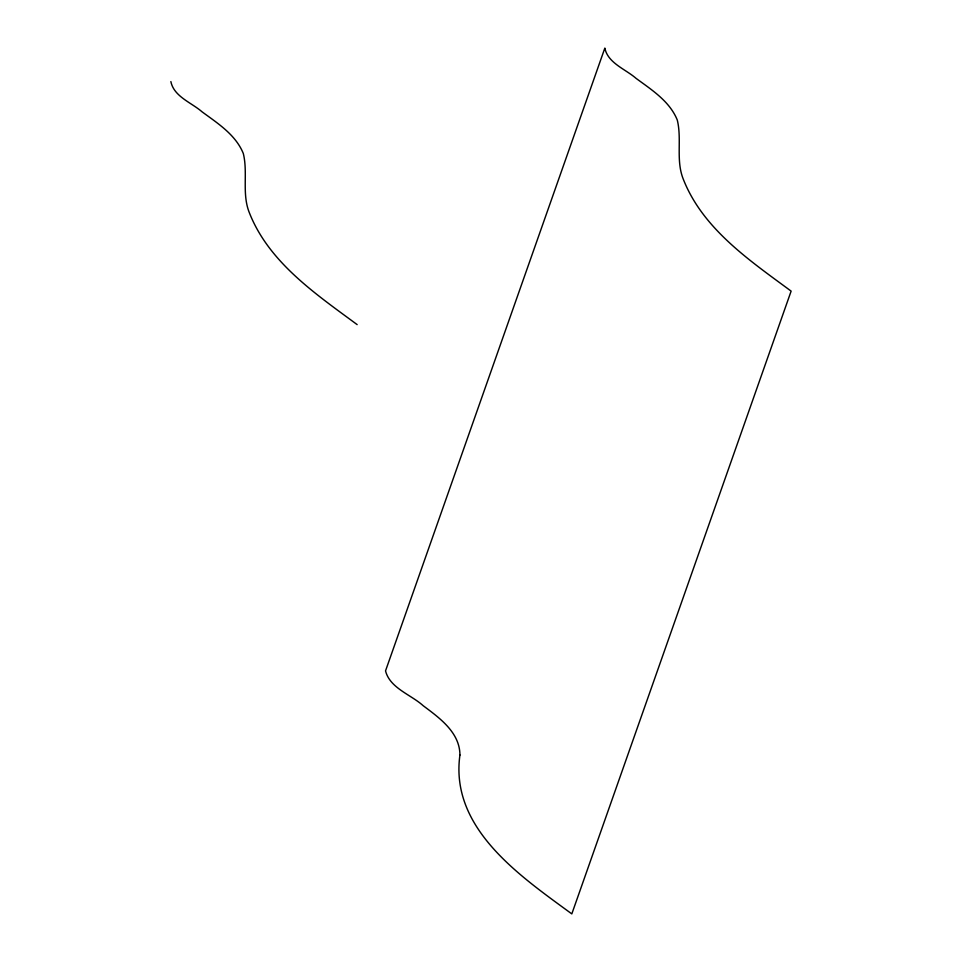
<?xml version="1.0" encoding="UTF-8"?>
<svg xmlns="http://www.w3.org/2000/svg" width="962" height="962" viewBox="0 0 962 962"><rect width="100%" height="100%" fill="white"/><g stroke="black" fill="none" stroke-linecap="round" stroke-linejoin="round"><path stroke-width="1.44" d="M357.155 324.615C315.909 294.107 269.071 262.602 249.459 212.999C241.606 193.867 248.1 173.004 243.314 153.499C235.714 134.764 217.761 123.376 202.116 111.869C191.582 102.633 173.857 96.621 170.875 81.59M459.932 755.026C449.627 828.547 520.406 876.166 571.813 913.9L791.125 291.125C749.879 260.618 703.042 229.112 683.417 179.509C675.564 160.377 682.07 139.514 677.272 120.009C669.684 101.275 651.731 89.887 636.086 78.379C625.553 69.144 607.828 63.131 604.845 48.1L385.534 670.875C389.911 688.203 410.942 694.588 423.232 705.747C439.538 717.953 459.848 732.443 459.932 755.026"/></g></svg>
